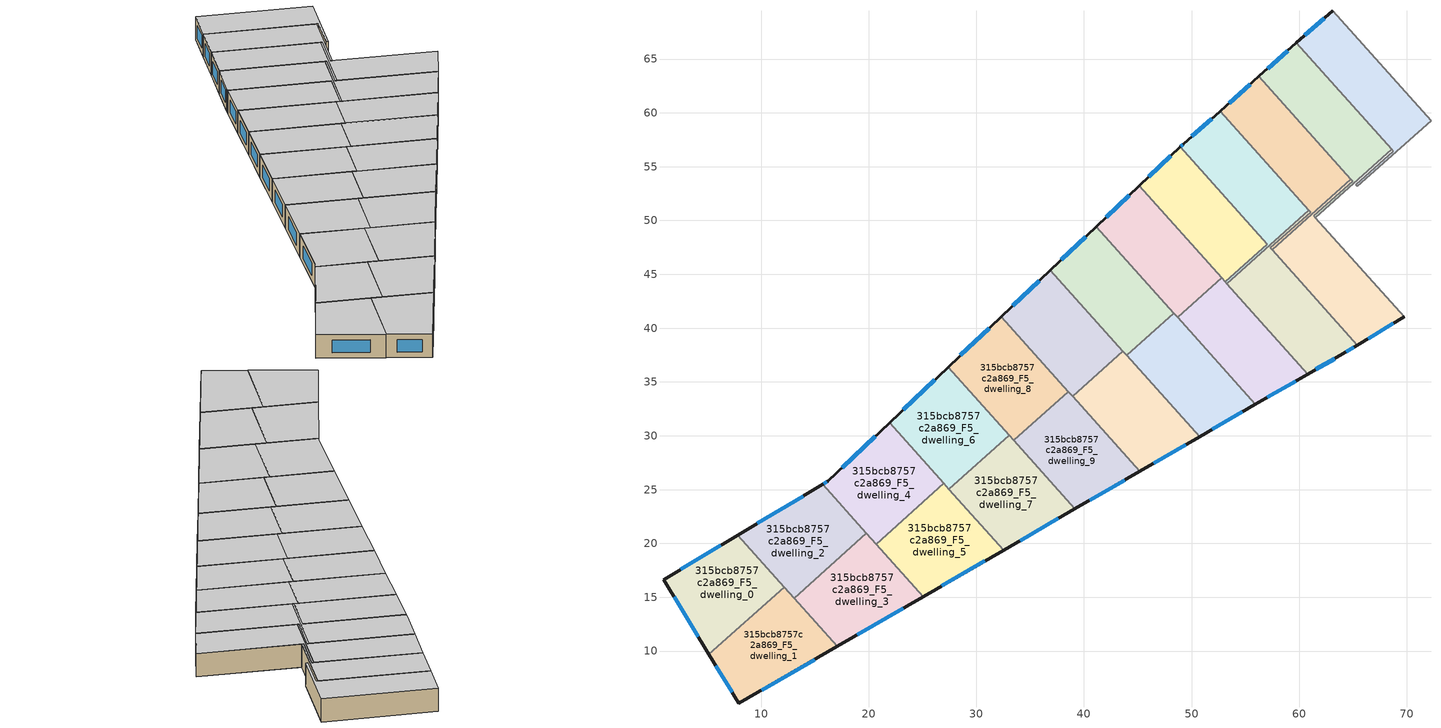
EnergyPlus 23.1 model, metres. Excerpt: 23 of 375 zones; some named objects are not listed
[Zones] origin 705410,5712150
315bcb8757c2a869_F5_dwelling_0
 floor to 315bcb8757c2a869_F4_dwelling_0 (EU_floor_Construction): 7.84,20.77 12.15,15.95 5.16,9.71 0.94,16.64 z15
 wall outside (EU_wall_Construction): 7.84,20.77 0.94,16.64 5.16,9.71 z15:18
 wall to 315bcb8757c2a869_F5_dwelling_1 (EU_wall_Construction): 5.16,9.71 12.15,15.95 z15:18
 wall to 315bcb8757c2a869_F5_dwelling_2 (EU_wall_Construction): 12.15,15.95 7.84,20.77 z15:18
 window (EU_Window_Construction): 1.92,15.03 4.19,11.31 / 6.24,19.81 2.54,17.59 z15.69:17.31
 ceiling to 315bcb8757c2a869_F6_dwelling_0 (EU_floor_Construction): 12.15,15.95 7.84,20.77 0.94,16.64 5.16,9.71 z18
315bcb8757c2a869_F5_dwelling_1
 floor to 315bcb8757c2a869_F4_dwelling_1 (EU_floor_Construction): 12.15,15.95 17.08,10.43 7.95,5.14 5.16,9.71 z15
 wall outside (EU_wall_Construction): 5.16,9.71 7.95,5.14 17.08,10.43 z15:18
 wall to 315bcb8757c2a869_F5_dwelling_3 (EU_wall_Construction): 17.08,10.43 13.06,14.93 z15:18
 wall to 315bcb8757c2a869_F5_dwelling_2 (EU_wall_Construction): 13.06,14.93 12.15,15.95 z15:18
 window (EU_Window_Construction): 5.81,8.65 7.3,6.2 / 10.06,6.36 14.97,9.2 z15.69:17.31
 ceiling to 315bcb8757c2a869_F6_dwelling_1 (EU_floor_Construction): 17.08,10.43 12.15,15.95 5.16,9.71 7.95,5.14 z18
315bcb8757c2a869_F5_dwelling_10
 floor to 315bcb8757c2a869_F4_dwelling_10 (EU_floor_Construction): 36.89,45.4 43.62,37.86 38.94,33.67 32.33,41.07 z15
 wall outside (EU_wall_Construction): 36.89,45.4 32.33,41.07 z15:18
 wall to 315bcb8757c2a869_F5_dwelling_11 (EU_wall_Construction): 38.94,33.67 43.62,37.86 z15:18
 wall to 315bcb8757c2a869_F5_dwelling_12 (EU_wall_Construction): 43.62,37.86 36.89,45.4 z15:18
 wall to 315bcb8757c2a869_F5_dwelling_8 (EU_wall_Construction): 32.33,41.07 38.55,34.11 z15:18
 wall to 315bcb8757c2a869_F5_dwelling_9 (EU_wall_Construction): 38.55,34.11 38.94,33.67 z15:18
 window (EU_Window_Construction): 35.83,44.4 33.38,42.07 z15.69:17.31
 ceiling to 315bcb8757c2a869_F6_dwelling_10 (EU_floor_Construction): 43.62,37.86 36.89,45.4 32.33,41.07 38.94,33.67 z18
315bcb8757c2a869_F5_dwelling_11
 floor to 315bcb8757c2a869_F4_dwelling_11 (EU_floor_Construction): 43.62,37.86 50.73,29.91 45.18,26.7 38.94,33.67 z15
 wall outside (EU_wall_Construction): 45.18,26.7 50.73,29.91 z15:18
 wall to 315bcb8757c2a869_F5_dwelling_9 (EU_wall_Construction): 38.94,33.67 45.18,26.7 z15:18
 wall to 315bcb8757c2a869_F5_dwelling_13 (EU_wall_Construction): 50.73,29.91 43.99,37.46 z15:18
 wall to 315bcb8757c2a869_F5_dwelling_12 (EU_wall_Construction): 43.98,37.46 43.62,37.86 z15:18
 window (EU_Window_Construction): 46.47,27.44 49.45,29.17 z15.69:17.31
 ceiling to 315bcb8757c2a869_F6_dwelling_11 (EU_floor_Construction): 50.73,29.91 43.62,37.86 38.94,33.67 45.18,26.7 z18
315bcb8757c2a869_F5_dwelling_12
 floor to 315bcb8757c2a869_F4_dwelling_12 (EU_floor_Construction): 41.14,49.43 48.35,41.37 43.98,37.46 36.89,45.4 z15
 wall outside (EU_wall_Construction): 41.14,49.43 36.89,45.4 z15:18
 wall to 315bcb8757c2a869_F5_dwelling_13 (EU_wall_Construction): 43.98,37.46 48.35,41.37 z15:18
 wall to 315bcb8757c2a869_F5_dwelling_14 (EU_wall_Construction): 48.35,41.37 41.14,49.43 z15:18
 window (EU_Window_Construction): 40.16,48.5 37.87,46.33 z15.69:17.31
 ceiling to 315bcb8757c2a869_F6_dwelling_12 (EU_floor_Construction): 48.35,41.37 41.14,49.43 36.89,45.4 43.98,37.46 z18
315bcb8757c2a869_F5_dwelling_13
 floor to 315bcb8757c2a869_F4_dwelling_13 (EU_floor_Construction): 48.35,41.37 55.92,32.91 50.73,29.91 43.98,37.46 z15
 wall outside (EU_wall_Construction): 50.73,29.91 55.92,32.91 z15:18
 wall to 315bcb8757c2a869_F5_dwelling_15 (EU_wall_Construction): 55.92,32.91 48.69,40.99 z15:18
 wall to 315bcb8757c2a869_F5_dwelling_14 (EU_wall_Construction): 48.69,40.99 48.36,41.37 z15:18
 window (EU_Window_Construction): 51.93,30.61 54.72,32.22 z15.69:17.31
 ceiling to 315bcb8757c2a869_F6_dwelling_13 (EU_floor_Construction): 55.92,32.91 48.35,41.37 43.98,37.46 50.73,29.91 z18
315bcb8757c2a869_F5_dwelling_14
 floor to 315bcb8757c2a869_F4_dwelling_14 (EU_floor_Construction): 45.15,53.23 52.81,44.67 48.69,40.99 41.14,49.43 z15
 wall outside (EU_wall_Construction): 45.15,53.23 41.14,49.43 z15:18
 wall to 315bcb8757c2a869_F5_dwelling_15 (EU_wall_Construction): 48.69,40.99 52.81,44.67 z15:18
 wall to 315bcb8757c2a869_F5_dwelling_16 (EU_wall_Construction): 52.8,44.67 45.15,53.23 z15:18
 window (EU_Window_Construction): 44.22,52.35 42.07,50.31 z15.69:17.31
 ceiling to 315bcb8757c2a869_F6_dwelling_14 (EU_floor_Construction): 52.81,44.67 45.15,53.23 41.14,49.43 48.69,40.99 z18
315bcb8757c2a869_F5_dwelling_15
 floor to 315bcb8757c2a869_F4_dwelling_15 (EU_floor_Construction): 52.81,44.67 60.79,35.73 55.92,32.91 48.69,40.99 z15
 wall outside (EU_wall_Construction): 55.92,32.91 60.79,35.73 z15:18
 wall to 315bcb8757c2a869_F5_dwelling_18 (EU_wall_Construction): 60.79,35.73 53.27,44.15 z15:18
 wall to 315bcb8757c2a869_F5_dwelling_17 (EU_wall_Construction): 53.27,44.15 53.12,44.31 z15:18
 wall to 315bcb8757c2a869_F5_dwelling_16 (EU_wall_Construction): 53.12,44.31 52.8,44.66 z15:18
 window (EU_Window_Construction): 57.04,33.56 59.66,35.08 z15.69:17.31
 ceiling to 315bcb8757c2a869_F6_dwelling_15 (EU_floor_Construction): 60.79,35.73 52.81,44.67 48.69,40.99 55.92,32.91 z18
315bcb8757c2a869_F5_dwelling_16
 floor to 315bcb8757c2a869_F4_dwelling_16 (EU_floor_Construction): 48.94,56.83 57.02,47.79 53.12,44.31 45.15,53.23 z15
 wall outside (EU_wall_Construction): 48.94,56.83 45.15,53.23 z15:18
 wall to 315bcb8757c2a869_F5_dwelling_17 (EU_wall_Construction): 53.12,44.31 57.02,47.79 48.94,56.83 z15:18
 window (EU_Window_Construction): 48.06,56 46.02,54.06 z15.69:17.31
 ceiling to 315bcb8757c2a869_F6_dwelling_16 (EU_floor_Construction): 57.02,47.79 48.94,56.83 45.15,53.23 53.12,44.31 z18
315bcb8757c2a869_F5_dwelling_17
 floor to 315bcb8757c2a869_F4_dwelling_17 (EU_floor_Construction): 52.66,60.17 60.89,50.96 53.27,44.14 53.12,44.31 57.02,47.79 48.94,56.83 49.23,57.1 z15
 wall outside (EU_wall_Construction): 52.66,60.17 49.23,57.1 48.94,56.83 z15:18
 wall to 315bcb8757c2a869_F5_dwelling_19 (EU_wall_Construction): 60.89,50.96 52.66,60.17 z15:18
 wall to 315bcb8757c2a869_F5_dwelling_18 (EU_wall_Construction): 53.27,44.14 60.89,50.96 z15:18
 window (EU_Window_Construction): 49.16,57.04 49,56.89 / 51.87,59.46 50.02,57.81 z15.69:17.31
 ceiling to 315bcb8757c2a869_F6_dwelling_17 (EU_floor_Construction): 57.02,47.79 53.12,44.31 53.27,44.14 60.89,50.96 52.66,60.17 49.23,57.1 48.94,56.83 z18
315bcb8757c2a869_F5_dwelling_18
 floor to 315bcb8757c2a869_F4_dwelling_18 (EU_floor_Construction): 61.05,50.79 57.32,47.46 65.39,38.43 64.04,37.61 60.79,35.73 53.27,44.14 60.89,50.96 z15
 wall outside (EU_wall_Construction): 60.79,35.73 64.04,37.61 65.39,38.43 z15:18
 wall to 315bcb8757c2a869_F5_dwelling_19 (EU_wall_Construction): 57.47,47.29 57.32,47.46 61.05,50.79 60.89,50.96 z15:18
 wall to 315bcb8757c2a869_F5_dwelling_20 (EU_wall_Construction): 65.39,38.43 57.47,47.29 z15:18
 window (EU_Window_Construction): 64.35,37.8 65.08,38.24 / 61.54,36.17 63.28,37.18 z15.69:17.31
 ceiling to 315bcb8757c2a869_F6_dwelling_18 (EU_floor_Construction): 64.04,37.61 65.39,38.43 57.32,47.46 61.05,50.79 60.89,50.96 53.27,44.14 60.79,35.73 z18
315bcb8757c2a869_F5_dwelling_19
 floor to 315bcb8757c2a869_F4_dwelling_19 (EU_floor_Construction): 56.26,63.38 64.79,53.83 57.47,47.29 57.32,47.46 61.05,50.79 52.66,60.17 z15
 wall outside (EU_wall_Construction): 56.26,63.38 52.66,60.17 z15:18
 wall to 315bcb8757c2a869_F5_dwelling_20 (EU_wall_Construction): 57.47,47.29 64.79,53.83 z15:18
 wall to 315bcb8757c2a869_F5_dwelling_21 (EU_wall_Construction): 64.79,53.83 56.26,63.38 z15:18
 window (EU_Window_Construction): 55.42,62.64 53.49,60.91 z15.69:17.31
 ceiling to 315bcb8757c2a869_F6_dwelling_19 (EU_floor_Construction): 61.05,50.79 57.32,47.46 57.47,47.29 64.79,53.83 56.26,63.38 52.66,60.17 z18
315bcb8757c2a869_F5_dwelling_2
 floor to 315bcb8757c2a869_F4_dwelling_2 (EU_floor_Construction): 15.73,25.49 19.79,20.94 13.06,14.93 7.84,20.77 z15
 wall outside (EU_wall_Construction): 15.73,25.49 7.84,20.77 z15:18
 wall to 315bcb8757c2a869_F5_dwelling_4 (EU_wall_Construction): 19.79,20.94 15.73,25.49 z15:18
 wall to 315bcb8757c2a869_F5_dwelling_3 (EU_wall_Construction): 13.06,14.93 19.79,20.94 z15:18
 window (EU_Window_Construction): 13.9,24.4 9.66,21.86 z15.69:17.31
 ceiling to 315bcb8757c2a869_F6_dwelling_2 (EU_floor_Construction): 19.79,20.94 15.73,25.49 7.84,20.77 13.06,14.93 z18
315bcb8757c2a869_F5_dwelling_20
 floor to 315bcb8757c2a869_F4_dwelling_20 (EU_floor_Construction): 64.95,53.66 61.36,50.44 69.75,41.06 65.39,38.43 57.47,47.29 64.79,53.83 z15
 wall outside (EU_wall_Construction): 65.39,38.43 69.75,41.06 z15:18
 wall to 315bcb8757c2a869_F5_dwelling_21 (EU_wall_Construction): 61.5,50.28 61.36,50.44 64.95,53.66 64.79,53.83 z15:18
 wall to 315bcb8757c2a869_F5_dwelling_22 (EU_wall_Construction): 69.75,41.06 61.5,50.28 z15:18
 window (EU_Window_Construction): 66.4,39.04 68.74,40.45 z15.69:17.31
 ceiling to 315bcb8757c2a869_F6_dwelling_20 (EU_floor_Construction): 69.75,41.06 61.36,50.44 64.95,53.66 64.79,53.83 57.47,47.29 65.39,38.43 z18
315bcb8757c2a869_F5_dwelling_21
 floor to 315bcb8757c2a869_F4_dwelling_21 (EU_floor_Construction): 59.73,66.49 68.57,56.6 61.5,50.28 61.36,50.44 64.95,53.66 56.26,63.38 z15
 wall outside (EU_wall_Construction): 59.73,66.49 56.26,63.38 z15:18
 wall to 315bcb8757c2a869_F5_dwelling_22 (EU_wall_Construction): 61.5,50.28 68.57,56.6 z15:18
 wall to 315bcb8757c2a869_F5_dwelling_23 (EU_wall_Construction): 68.57,56.6 59.73,66.49 z15:18
 window (EU_Window_Construction): 58.93,65.77 57.06,64.1 z15.69:17.31
 ceiling to 315bcb8757c2a869_F6_dwelling_21 (EU_floor_Construction): 64.95,53.66 61.36,50.44 61.5,50.28 68.57,56.6 59.73,66.49 56.26,63.38 z18
315bcb8757c2a869_F5_dwelling_23
 floor to 315bcb8757c2a869_F4_dwelling_23 (EU_floor_Construction): 63.1,69.5 72.24,59.28 65.39,53.16 65.25,53.32 68.73,56.43 59.73,66.49 z15
 wall outside (EU_wall_Construction): 63.1,69.5 59.73,66.49 z15:18
 wall to 315bcb8757c2a869_F5_dwelling_24 (EU_wall_Construction): 65.39,53.16 72.24,59.28 z15:18
 wall to 315bcb8757c2a869_F5_dwelling_22 (EU_wall_Construction): 68.58,56.6 68.73,56.43 65.25,53.32 65.39,53.16 z15:18
 wall to 315bcb8757c2a869_F5_dwelling_25 (EU_wall_Construction): 72.24,59.28 63.1,69.5 z15:18
 window (EU_Window_Construction): 62.32,68.8 60.51,67.19 z15.69:17.31
 ceiling to 315bcb8757c2a869_F6_dwelling_23 (EU_floor_Construction): 68.73,56.43 65.25,53.32 65.39,53.16 72.24,59.28 63.1,69.5 59.73,66.49 z18
315bcb8757c2a869_F5_dwelling_3
 floor to 315bcb8757c2a869_F4_dwelling_3 (EU_floor_Construction): 19.79,20.94 25.06,15.05 17.08,10.43 13.06,14.93 z15
 wall outside (EU_wall_Construction): 17.08,10.43 25.06,15.05 z15:18
 wall to 315bcb8757c2a869_F5_dwelling_5 (EU_wall_Construction): 25.06,15.05 20.69,19.95 z15:18
 wall to 315bcb8757c2a869_F5_dwelling_4 (EU_wall_Construction): 20.68,19.95 19.79,20.94 z15:18
 window (EU_Window_Construction): 18.93,11.5 23.22,13.98 z15.69:17.31
 ceiling to 315bcb8757c2a869_F6_dwelling_3 (EU_floor_Construction): 25.06,15.05 19.79,20.94 13.06,14.93 17.08,10.43 z18
315bcb8757c2a869_F5_dwelling_4
 floor to 315bcb8757c2a869_F4_dwelling_4 (EU_floor_Construction): 21.94,31.22 26.98,25.58 20.69,19.95 15.73,25.49 16.2,25.78 z15
 wall outside (EU_wall_Construction): 21.94,31.22 16.2,25.78 15.73,25.49 z15:18
 wall to 315bcb8757c2a869_F5_dwelling_5 (EU_wall_Construction): 20.69,19.95 26.98,25.58 z15:18
 wall to 315bcb8757c2a869_F5_dwelling_6 (EU_wall_Construction): 26.98,25.58 21.94,31.22 z15:18
 window (EU_Window_Construction): 20.61,29.96 17.53,27.04 / 16.09,25.71 15.84,25.56 z15.69:17.31
 ceiling to 315bcb8757c2a869_F6_dwelling_4 (EU_floor_Construction): 26.98,25.58 21.94,31.22 16.2,25.78 15.73,25.49 20.69,19.95 z18
315bcb8757c2a869_F5_dwelling_5
 floor to 315bcb8757c2a869_F4_dwelling_5 (EU_floor_Construction): 26.98,25.58 32.53,19.37 25.06,15.05 20.69,19.95 z15
 wall outside (EU_wall_Construction): 25.06,15.05 32.53,19.37 z15:18
 wall to 315bcb8757c2a869_F5_dwelling_7 (EU_wall_Construction): 32.53,19.37 27.46,25.05 z15:18
 wall to 315bcb8757c2a869_F5_dwelling_6 (EU_wall_Construction): 27.46,25.05 26.98,25.58 z15:18
 window (EU_Window_Construction): 26.79,16.05 30.8,18.37 z15.69:17.31
 ceiling to 315bcb8757c2a869_F6_dwelling_5 (EU_floor_Construction): 32.53,19.37 26.98,25.58 20.69,19.95 25.06,15.05 z18
315bcb8757c2a869_F5_dwelling_6
 floor to 315bcb8757c2a869_F4_dwelling_6 (EU_floor_Construction): 27.38,36.38 33.05,30.05 27.46,25.05 21.94,31.22 z15
 wall outside (EU_wall_Construction): 27.38,36.38 21.94,31.22 z15:18
 wall to 315bcb8757c2a869_F5_dwelling_7 (EU_wall_Construction): 27.46,25.05 33.05,30.05 z15:18
 wall to 315bcb8757c2a869_F5_dwelling_8 (EU_wall_Construction): 33.05,30.05 27.38,36.38 z15:18
 window (EU_Window_Construction): 26.12,35.19 23.2,32.42 z15.69:17.31
 ceiling to 315bcb8757c2a869_F6_dwelling_6 (EU_floor_Construction): 33.05,30.05 27.38,36.38 21.94,31.22 27.46,25.05 z18
315bcb8757c2a869_F5_dwelling_7
 floor to 315bcb8757c2a869_F4_dwelling_7 (EU_floor_Construction): 33.05,30.05 39.16,23.21 32.53,19.37 27.46,25.05 z15
 wall outside (EU_wall_Construction): 32.53,19.37 39.16,23.21 z15:18
 wall to 315bcb8757c2a869_F5_dwelling_9 (EU_wall_Construction): 39.16,23.21 33.47,29.57 z15:18
 wall to 315bcb8757c2a869_F5_dwelling_8 (EU_wall_Construction): 33.47,29.57 33.05,30.05 z15:18
 window (EU_Window_Construction): 34.07,20.26 37.63,22.32 z15.69:17.31
 ceiling to 315bcb8757c2a869_F6_dwelling_7 (EU_floor_Construction): 39.16,23.21 33.05,30.05 27.46,25.05 32.53,19.37 z18
315bcb8757c2a869_F5_dwelling_8
 floor to 315bcb8757c2a869_F4_dwelling_8 (EU_floor_Construction): 32.33,41.07 38.55,34.11 33.47,29.57 27.38,36.38 z15
 wall outside (EU_wall_Construction): 32.33,41.07 27.38,36.38 z15:18
 wall to 315bcb8757c2a869_F5_dwelling_9 (EU_wall_Construction): 33.47,29.57 38.55,34.11 z15:18
 window (EU_Window_Construction): 31.18,39.99 28.53,37.47 z15.69:17.31
 ceiling to 315bcb8757c2a869_F6_dwelling_8 (EU_floor_Construction): 38.55,34.11 32.33,41.07 27.38,36.38 33.47,29.57 z18
315bcb8757c2a869_F5_dwelling_9
 floor to 315bcb8757c2a869_F4_dwelling_9 (EU_floor_Construction): 38.55,34.11 45.18,26.7 39.16,23.21 33.47,29.57 z15
 wall outside (EU_wall_Construction): 39.16,23.21 45.18,26.7 z15:18
 window (EU_Window_Construction): 40.55,24.02 43.79,25.89 z15.69:17.31
 ceiling to 315bcb8757c2a869_F6_dwelling_9 (EU_floor_Construction): 45.18,26.7 38.55,34.11 33.47,29.57 39.16,23.21 z18
[Building]
EU S2 Campaign: North Axis=0; Terrain=City; Solar Distribution=FullExterior
[Site:Location]
London: Latitude=51.5; Longitude=-0.5; Time Zone=0; Elevation=25
[SizingPeriod:WeatherFileDays]
AnnualSizingPeriod: Begin Month=1; Begin Day of Month=1; End Month=12; End Day of Month=31; Day of Week for Start Day=Monday; Use Weather File Daylight Saving Period=No; Use Weather File Rain and Snow Indicators=No
[MATERIAL]
EU_InternalMass_Material: Roughness=MediumRough; Thickness=0.1; Conductivity=1; Density=1800; Specific Heat=900; Thermal Absorptance=0.9; Solar Absorptance=0.7; Visible Absorptance=0.7
[MATERIAL:NOMASS] Roughness=MediumRough; Thermal Absorptance=0.9; Solar Absorptance=0.7; Visible Absorptance=0.7
Name | Thermal Resistance
EU_wall_NoMass | 0.635353
EU_floor_NoMass | 1.96382
[WINDOWMATERIAL:SIMPLEGLAZINGSYSTEM]
EU_Window_SimpleGlazing: UFactor=2.96269; Solar Heat Gain Coefficient=0.76; Visible Transmittance=0.76
[CONSTRUCTION]
EU_wall_Construction: EU_wall_NoMass
EU_floor_Construction: EU_floor_NoMass
EU_Window_Construction: EU_Window_SimpleGlazing
EU_InternalMass_Construction: EU_InternalMass_Material
[ZONE] Type=1; Multiplier=1; Ceiling Height=autocalculate; Floor Area=autocalculate; Part of Total Floor Area=Yes
Name | Volume
315bcb8757c2a869_F5_dwelling_0 | 188.778
315bcb8757c2a869_F5_dwelling_1; 315bcb8757c2a869_F5_dwelling_2 | 188.78
315bcb8757c2a869_F5_dwelling_10 | 188.771
315bcb8757c2a869_F5_dwelling_11; 315bcb8757c2a869_F5_dwelling_15 | 188.782
315bcb8757c2a869_F5_dwelling_12 | 188.804
315bcb8757c2a869_F5_dwelling_13 | 188.773
315bcb8757c2a869_F5_dwelling_14 | 188.795
315bcb8757c2a869_F5_dwelling_16; 315bcb8757c2a869_F5_dwelling_6 | 188.766
315bcb8757c2a869_F5_dwelling_17; 315bcb8757c2a869_F5_dwelling_9 | 188.783
315bcb8757c2a869_F5_dwelling_18; 315bcb8757c2a869_F5_dwelling_23 | 188.777
315bcb8757c2a869_F5_dwelling_19; 315bcb8757c2a869_F5_dwelling_4 | 188.787
315bcb8757c2a869_F5_dwelling_20 | 188.77
315bcb8757c2a869_F5_dwelling_21 | 188.785
315bcb8757c2a869_F5_dwelling_3 | 188.752
315bcb8757c2a869_F5_dwelling_5 | 188.759
315bcb8757c2a869_F5_dwelling_7 | 188.802
315bcb8757c2a869_F5_dwelling_8 | 188.788
[INTERNALMASS] Construction=EU_InternalMass_Construction
Name | Zone or ZoneList | Surface Area
315bcb8757c2a869_F5_dwelling_0_EU_InternalMass | 315bcb8757c2a869_F5_dwelling_0 | 62.9255
315bcb8757c2a869_F5_dwelling_1_EU_InternalMass | 315bcb8757c2a869_F5_dwelling_1 | 62.9307
315bcb8757c2a869_F5_dwelling_2_EU_InternalMass | 315bcb8757c2a869_F5_dwelling_2 | 62.9286
315bcb8757c2a869_F5_dwelling_3_EU_InternalMass | 315bcb8757c2a869_F5_dwelling_3 | 62.9205
315bcb8757c2a869_F5_dwelling_4_EU_InternalMass | 315bcb8757c2a869_F5_dwelling_4 | 62.9294
315bcb8757c2a869_F5_dwelling_5_EU_InternalMass | 315bcb8757c2a869_F5_dwelling_5 | 62.919
315bcb8757c2a869_F5_dwelling_6_EU_InternalMass | 315bcb8757c2a869_F5_dwelling_6 | 62.9211
315bcb8757c2a869_F5_dwelling_7_EU_InternalMass | 315bcb8757c2a869_F5_dwelling_7 | 62.9326
315bcb8757c2a869_F5_dwelling_8_EU_InternalMass | 315bcb8757c2a869_F5_dwelling_8 | 62.9301
315bcb8757c2a869_F5_dwelling_9_EU_InternalMass | 315bcb8757c2a869_F5_dwelling_9 | 62.9268
315bcb8757c2a869_F5_dwelling_10_EU_InternalMass | 315bcb8757c2a869_F5_dwelling_10 | 62.9215
315bcb8757c2a869_F5_dwelling_11_EU_InternalMass | 315bcb8757c2a869_F5_dwelling_11 | 62.9269
315bcb8757c2a869_F5_dwelling_12_EU_InternalMass | 315bcb8757c2a869_F5_dwelling_12 | 62.9352
315bcb8757c2a869_F5_dwelling_13_EU_InternalMass | 315bcb8757c2a869_F5_dwelling_13 | 62.9243
315bcb8757c2a869_F5_dwelling_14_EU_InternalMass | 315bcb8757c2a869_F5_dwelling_14 | 62.9314
315bcb8757c2a869_F5_dwelling_15_EU_InternalMass | 315bcb8757c2a869_F5_dwelling_15 | 62.9272
315bcb8757c2a869_F5_dwelling_16_EU_InternalMass | 315bcb8757c2a869_F5_dwelling_16 | 62.9217
315bcb8757c2a869_F5_dwelling_17_EU_InternalMass | 315bcb8757c2a869_F5_dwelling_17 | 62.928
315bcb8757c2a869_F5_dwelling_18_EU_InternalMass | 315bcb8757c2a869_F5_dwelling_18 | 62.9269
315bcb8757c2a869_F5_dwelling_19_EU_InternalMass | 315bcb8757c2a869_F5_dwelling_19 | 62.93
315bcb8757c2a869_F5_dwelling_20_EU_InternalMass | 315bcb8757c2a869_F5_dwelling_20 | 62.9245
315bcb8757c2a869_F5_dwelling_21_EU_InternalMass | 315bcb8757c2a869_F5_dwelling_21 | 62.9273
315bcb8757c2a869_F5_dwelling_23_EU_InternalMass | 315bcb8757c2a869_F5_dwelling_23 | 62.9264
[OTHEREQUIPMENT] Fuel Type=Electricity; Design Level Calculation Method=Watts/Area; Power per Zone Floor Area=1; Fraction Latent=0; Fraction Radiant=0; Fraction Lost=0; Carbon Dioxide Generation Rate=0; EndUse Subcategory=EU_Step8_InternalGains
Name | Zone or ZoneList or Space or SpaceList | Schedule
EU_Step8_InternalGain_315bcb8757c2a869_F5_dwelling_0_f000 | 315bcb8757c2a869_F5_dwelling_0 | EU_Step8_GainSchedule_315bcb8757c2a869_F5_dwelling_0_f000
EU_Step8_InternalGain_315bcb8757c2a869_F5_dwelling_1_f000 | 315bcb8757c2a869_F5_dwelling_1 | EU_Step8_GainSchedule_315bcb8757c2a869_F5_dwelling_1_f000
EU_Step8_InternalGain_315bcb8757c2a869_F5_dwelling_2_f000 | 315bcb8757c2a869_F5_dwelling_2 | EU_Step8_GainSchedule_315bcb8757c2a869_F5_dwelling_2_f000
EU_Step8_InternalGain_315bcb8757c2a869_F5_dwelling_3_f000 | 315bcb8757c2a869_F5_dwelling_3 | EU_Step8_GainSchedule_315bcb8757c2a869_F5_dwelling_3_f000
EU_Step8_InternalGain_315bcb8757c2a869_F5_dwelling_4_f000 | 315bcb8757c2a869_F5_dwelling_4 | EU_Step8_GainSchedule_315bcb8757c2a869_F5_dwelling_4_f000
EU_Step8_InternalGain_315bcb8757c2a869_F5_dwelling_5_f000 | 315bcb8757c2a869_F5_dwelling_5 | EU_Step8_GainSchedule_315bcb8757c2a869_F5_dwelling_5_f000
EU_Step8_InternalGain_315bcb8757c2a869_F5_dwelling_6_f000 | 315bcb8757c2a869_F5_dwelling_6 | EU_Step8_GainSchedule_315bcb8757c2a869_F5_dwelling_6_f000
EU_Step8_InternalGain_315bcb8757c2a869_F5_dwelling_7_f000 | 315bcb8757c2a869_F5_dwelling_7 | EU_Step8_GainSchedule_315bcb8757c2a869_F5_dwelling_7_f000
EU_Step8_InternalGain_315bcb8757c2a869_F5_dwelling_8_f000 | 315bcb8757c2a869_F5_dwelling_8 | EU_Step8_GainSchedule_315bcb8757c2a869_F5_dwelling_8_f000
EU_Step8_InternalGain_315bcb8757c2a869_F5_dwelling_9_f000 | 315bcb8757c2a869_F5_dwelling_9 | EU_Step8_GainSchedule_315bcb8757c2a869_F5_dwelling_9_f000
EU_Step8_InternalGain_315bcb8757c2a869_F5_dwelling_10_f000 | 315bcb8757c2a869_F5_dwelling_10 | EU_Step8_GainSchedule_315bcb8757c2a869_F5_dwelling_10_f000
EU_Step8_InternalGain_315bcb8757c2a869_F5_dwelling_11_f000 | 315bcb8757c2a869_F5_dwelling_11 | EU_Step8_GainSchedule_315bcb8757c2a869_F5_dwelling_11_f000
EU_Step8_InternalGain_315bcb8757c2a869_F5_dwelling_12_f000 | 315bcb8757c2a869_F5_dwelling_12 | EU_Step8_GainSchedule_315bcb8757c2a869_F5_dwelling_12_f000
EU_Step8_InternalGain_315bcb8757c2a869_F5_dwelling_13_f000 | 315bcb8757c2a869_F5_dwelling_13 | EU_Step8_GainSchedule_315bcb8757c2a869_F5_dwelling_13_f000
EU_Step8_InternalGain_315bcb8757c2a869_F5_dwelling_14_f000 | 315bcb8757c2a869_F5_dwelling_14 | EU_Step8_GainSchedule_315bcb8757c2a869_F5_dwelling_14_f000
EU_Step8_InternalGain_315bcb8757c2a869_F5_dwelling_15_f000 | 315bcb8757c2a869_F5_dwelling_15 | EU_Step8_GainSchedule_315bcb8757c2a869_F5_dwelling_15_f000
EU_Step8_InternalGain_315bcb8757c2a869_F5_dwelling_16_f000 | 315bcb8757c2a869_F5_dwelling_16 | EU_Step8_GainSchedule_315bcb8757c2a869_F5_dwelling_16_f000
EU_Step8_InternalGain_315bcb8757c2a869_F5_dwelling_17_f000 | 315bcb8757c2a869_F5_dwelling_17 | EU_Step8_GainSchedule_315bcb8757c2a869_F5_dwelling_17_f000
EU_Step8_InternalGain_315bcb8757c2a869_F5_dwelling_18_f000 | 315bcb8757c2a869_F5_dwelling_18 | EU_Step8_GainSchedule_315bcb8757c2a869_F5_dwelling_18_f000
EU_Step8_InternalGain_315bcb8757c2a869_F5_dwelling_19_f000 | 315bcb8757c2a869_F5_dwelling_19 | EU_Step8_GainSchedule_315bcb8757c2a869_F5_dwelling_19_f000
EU_Step8_InternalGain_315bcb8757c2a869_F5_dwelling_20_f000 | 315bcb8757c2a869_F5_dwelling_20 | EU_Step8_GainSchedule_315bcb8757c2a869_F5_dwelling_20_f000
EU_Step8_InternalGain_315bcb8757c2a869_F5_dwelling_21_f000 | 315bcb8757c2a869_F5_dwelling_21 | EU_Step8_GainSchedule_315bcb8757c2a869_F5_dwelling_21_f000
EU_Step8_InternalGain_315bcb8757c2a869_F5_dwelling_23_f000 | 315bcb8757c2a869_F5_dwelling_23 | EU_Step8_GainSchedule_315bcb8757c2a869_F5_dwelling_23_f000
[ZONEVENTILATION:DESIGNFLOWRATE] Schedule=EU_AlwaysOn; Design Flow Rate Calculation Method=AirChanges/Hour; Air Changes per Hour=0.555504; Ventilation Type=Natural; Fan Pressure Rise=0; Fan Total Efficiency=1; Constant Term Coefficient=1; Temperature Term Coefficient=0; Velocity Term Coefficient=0; Velocity Squared Term Coefficient=0; Minimum Indoor Temperature=-100; Maximum Indoor Temperature=100; Delta Temperature=-100; Minimum Outdoor Temperature=-100; Maximum Outdoor Temperature=100; Maximum Wind Speed=40
Name | Zone or ZoneList or Space or SpaceList
EU_ConstantAir_315bcb8757c2a869_F5_dwelling_0 | 315bcb8757c2a869_F5_dwelling_0
EU_ConstantAir_315bcb8757c2a869_F5_dwelling_1 | 315bcb8757c2a869_F5_dwelling_1
EU_ConstantAir_315bcb8757c2a869_F5_dwelling_2 | 315bcb8757c2a869_F5_dwelling_2
EU_ConstantAir_315bcb8757c2a869_F5_dwelling_3 | 315bcb8757c2a869_F5_dwelling_3
EU_ConstantAir_315bcb8757c2a869_F5_dwelling_4 | 315bcb8757c2a869_F5_dwelling_4
EU_ConstantAir_315bcb8757c2a869_F5_dwelling_5 | 315bcb8757c2a869_F5_dwelling_5
EU_ConstantAir_315bcb8757c2a869_F5_dwelling_6 | 315bcb8757c2a869_F5_dwelling_6
EU_ConstantAir_315bcb8757c2a869_F5_dwelling_7 | 315bcb8757c2a869_F5_dwelling_7
EU_ConstantAir_315bcb8757c2a869_F5_dwelling_8 | 315bcb8757c2a869_F5_dwelling_8
EU_ConstantAir_315bcb8757c2a869_F5_dwelling_9 | 315bcb8757c2a869_F5_dwelling_9
EU_ConstantAir_315bcb8757c2a869_F5_dwelling_10 | 315bcb8757c2a869_F5_dwelling_10
EU_ConstantAir_315bcb8757c2a869_F5_dwelling_11 | 315bcb8757c2a869_F5_dwelling_11
EU_ConstantAir_315bcb8757c2a869_F5_dwelling_12 | 315bcb8757c2a869_F5_dwelling_12
EU_ConstantAir_315bcb8757c2a869_F5_dwelling_13 | 315bcb8757c2a869_F5_dwelling_13
EU_ConstantAir_315bcb8757c2a869_F5_dwelling_14 | 315bcb8757c2a869_F5_dwelling_14
EU_ConstantAir_315bcb8757c2a869_F5_dwelling_15 | 315bcb8757c2a869_F5_dwelling_15
EU_ConstantAir_315bcb8757c2a869_F5_dwelling_16 | 315bcb8757c2a869_F5_dwelling_16
EU_ConstantAir_315bcb8757c2a869_F5_dwelling_17 | 315bcb8757c2a869_F5_dwelling_17
EU_ConstantAir_315bcb8757c2a869_F5_dwelling_18 | 315bcb8757c2a869_F5_dwelling_18
EU_ConstantAir_315bcb8757c2a869_F5_dwelling_19 | 315bcb8757c2a869_F5_dwelling_19
EU_ConstantAir_315bcb8757c2a869_F5_dwelling_20 | 315bcb8757c2a869_F5_dwelling_20
EU_ConstantAir_315bcb8757c2a869_F5_dwelling_21 | 315bcb8757c2a869_F5_dwelling_21
EU_ConstantAir_315bcb8757c2a869_F5_dwelling_23 | 315bcb8757c2a869_F5_dwelling_23
[HVACTEMPLATE:ZONE:IDEALLOADSAIRSYSTEM] System Availability Schedule=EU_AlwaysOn; Maximum Heating Supply Air Temperature=50; Minimum Cooling Supply Air Temperature=13; Maximum Heating Supply Air Humidity Ratio=0.0156; Minimum Cooling Supply Air Humidity Ratio=0.0077; Heating Limit=NoLimit; Cooling Limit=NoLimit; Heating Availability Schedule=EU_AlwaysOn; Cooling Availability Schedule=EU_CoolingOff; Dehumidification Control Type=ConstantSensibleHeatRatio; Cooling Sensible Heat Ratio=0.7; Dehumidification Setpoint=60; Humidification Control Type=None; Humidification Setpoint=30; Outdoor Air Method=None; Outdoor Air Flow Rate per Person=0.00944; Outdoor Air Flow Rate per Zone Floor Area=0; Outdoor Air Flow Rate per Zone=0; Demand Controlled Ventilation Type=None; Outdoor Air Economizer Type=NoEconomizer; Heat Recovery Type=None; Sensible Heat Recovery Effectiveness=0.7; Latent Heat Recovery Effectiveness=0.65
Name | Template Thermostat
315bcb8757c2a869_F5_dwelling_0 | EU_HeatOnly_315bcb8757c2a869_F5_dwelling_0
315bcb8757c2a869_F5_dwelling_1 | EU_HeatOnly_315bcb8757c2a869_F5_dwelling_1
315bcb8757c2a869_F5_dwelling_2 | EU_HeatOnly_315bcb8757c2a869_F5_dwelling_2
315bcb8757c2a869_F5_dwelling_3 | EU_HeatOnly_315bcb8757c2a869_F5_dwelling_3
315bcb8757c2a869_F5_dwelling_4 | EU_HeatOnly_315bcb8757c2a869_F5_dwelling_4
315bcb8757c2a869_F5_dwelling_5 | EU_HeatOnly_315bcb8757c2a869_F5_dwelling_5
315bcb8757c2a869_F5_dwelling_6 | EU_HeatOnly_315bcb8757c2a869_F5_dwelling_6
315bcb8757c2a869_F5_dwelling_7 | EU_HeatOnly_315bcb8757c2a869_F5_dwelling_7
315bcb8757c2a869_F5_dwelling_8 | EU_HeatOnly_315bcb8757c2a869_F5_dwelling_8
315bcb8757c2a869_F5_dwelling_9 | EU_HeatOnly_315bcb8757c2a869_F5_dwelling_9
315bcb8757c2a869_F5_dwelling_10 | EU_HeatOnly_315bcb8757c2a869_F5_dwelling_10
315bcb8757c2a869_F5_dwelling_11 | EU_HeatOnly_315bcb8757c2a869_F5_dwelling_11
315bcb8757c2a869_F5_dwelling_12 | EU_HeatOnly_315bcb8757c2a869_F5_dwelling_12
315bcb8757c2a869_F5_dwelling_13 | EU_HeatOnly_315bcb8757c2a869_F5_dwelling_13
315bcb8757c2a869_F5_dwelling_14 | EU_HeatOnly_315bcb8757c2a869_F5_dwelling_14
315bcb8757c2a869_F5_dwelling_15 | EU_HeatOnly_315bcb8757c2a869_F5_dwelling_15
315bcb8757c2a869_F5_dwelling_16 | EU_HeatOnly_315bcb8757c2a869_F5_dwelling_16
315bcb8757c2a869_F5_dwelling_17 | EU_HeatOnly_315bcb8757c2a869_F5_dwelling_17
315bcb8757c2a869_F5_dwelling_18 | EU_HeatOnly_315bcb8757c2a869_F5_dwelling_18
315bcb8757c2a869_F5_dwelling_19 | EU_HeatOnly_315bcb8757c2a869_F5_dwelling_19
315bcb8757c2a869_F5_dwelling_20 | EU_HeatOnly_315bcb8757c2a869_F5_dwelling_20
315bcb8757c2a869_F5_dwelling_21 | EU_HeatOnly_315bcb8757c2a869_F5_dwelling_21
315bcb8757c2a869_F5_dwelling_23 | EU_HeatOnly_315bcb8757c2a869_F5_dwelling_23
[SIZING:ZONE] Zone Cooling Design Supply Air Temperature Input Method=SupplyAirTemperature; Zone Cooling Design Supply Air Temperature=13; Zone Heating Design Supply Air Temperature Input Method=SupplyAirTemperature; Zone Heating Design Supply Air Temperature=50; Zone Cooling Design Supply Air Humidity Ratio=0.008; Zone Heating Design Supply Air Humidity Ratio=0.008; Cooling Design Air Flow Method=DesignDay; Cooling Design Air Flow Rate=0; Cooling Minimum Air Flow per Zone Floor Area=0.000762; Cooling Minimum Air Flow=0; Cooling Minimum Air Flow Fraction=0.2; Heating Design Air Flow Method=DesignDay; Heating Design Air Flow Rate=0; Heating Maximum Air Flow per Zone Floor Area=0.002032; Heating Maximum Air Flow=0.141576; Heating Maximum Air Flow Fraction=0.3; Account for Dedicated Outdoor Air System=No; Dedicated Outdoor Air System Control Strategy=NeutralSupplyAir; Dedicated Outdoor Air Low Setpoint Temperature for Design=autosize; Dedicated Outdoor Air High Setpoint Temperature for Design=autosize; Zone Load Sizing Method=Sensible Load Only No Latent Load; Zone Latent Cooling Design Supply Air Humidity Ratio Input Method=HumidityRatioDifference; Zone Cooling Design Supply Air Humidity Ratio Difference=0.005; Zone Latent Heating Design Supply Air Humidity Ratio Input Method=HumidityRatioDifference; Zone Humidification Design Supply Air Humidity Ratio Difference=0.005
315bcb8757c2a869_F5_dwelling_0; 315bcb8757c2a869_F5_dwelling_1; 315bcb8757c2a869_F5_dwelling_2; 315bcb8757c2a869_F5_dwelling_3; 315bcb8757c2a869_F5_dwelling_4; 315bcb8757c2a869_F5_dwelling_5; 315bcb8757c2a869_F5_dwelling_6; 315bcb8757c2a869_F5_dwelling_7; 315bcb8757c2a869_F5_dwelling_8; 315bcb8757c2a869_F5_dwelling_9; 315bcb8757c2a869_F5_dwelling_10; 315bcb8757c2a869_F5_dwelling_11; 315bcb8757c2a869_F5_dwelling_12; 315bcb8757c2a869_F5_dwelling_13; 315bcb8757c2a869_F5_dwelling_14; 315bcb8757c2a869_F5_dwelling_15; 315bcb8757c2a869_F5_dwelling_16; 315bcb8757c2a869_F5_dwelling_17; 315bcb8757c2a869_F5_dwelling_18; 315bcb8757c2a869_F5_dwelling_19; 315bcb8757c2a869_F5_dwelling_20; 315bcb8757c2a869_F5_dwelling_21; 315bcb8757c2a869_F5_dwelling_23
[SCHEDULE:CONSTANT]
Name | Hourly Value
EU_AlwaysOn | 1
EU_CoolingOff | 0
[SCHEDULE:FILE] Column Number=1; Rows to Skip at Top=0; Number of Hours of Data=8760; Column Separator=Comma; Interpolate to Timestep=No; Minutes per Item=60; Adjust Schedule for Daylight Savings=Yes
Name | File
EU_Step8_GainSchedule_315bcb8757c2a869_F5_dwelling_0_f000 | ../../schedules/315bcb8757c2a869/315bcb8757c2a869_F5_dwelling_0_f000_gain.csv
EU_Step8_GainSchedule_315bcb8757c2a869_F5_dwelling_1_f000 | ../../schedules/315bcb8757c2a869/315bcb8757c2a869_F5_dwelling_1_f000_gain.csv
EU_Step8_GainSchedule_315bcb8757c2a869_F5_dwelling_2_f000 | ../../schedules/315bcb8757c2a869/315bcb8757c2a869_F5_dwelling_2_f000_gain.csv
EU_Step8_GainSchedule_315bcb8757c2a869_F5_dwelling_3_f000 | ../../schedules/315bcb8757c2a869/315bcb8757c2a869_F5_dwelling_3_f000_gain.csv
EU_Step8_GainSchedule_315bcb8757c2a869_F5_dwelling_4_f000 | ../../schedules/315bcb8757c2a869/315bcb8757c2a869_F5_dwelling_4_f000_gain.csv
EU_Step8_GainSchedule_315bcb8757c2a869_F5_dwelling_5_f000 | ../../schedules/315bcb8757c2a869/315bcb8757c2a869_F5_dwelling_5_f000_gain.csv
EU_Step8_GainSchedule_315bcb8757c2a869_F5_dwelling_6_f000 | ../../schedules/315bcb8757c2a869/315bcb8757c2a869_F5_dwelling_6_f000_gain.csv
EU_Step8_GainSchedule_315bcb8757c2a869_F5_dwelling_7_f000 | ../../schedules/315bcb8757c2a869/315bcb8757c2a869_F5_dwelling_7_f000_gain.csv
EU_Step8_GainSchedule_315bcb8757c2a869_F5_dwelling_8_f000 | ../../schedules/315bcb8757c2a869/315bcb8757c2a869_F5_dwelling_8_f000_gain.csv
EU_Step8_GainSchedule_315bcb8757c2a869_F5_dwelling_9_f000 | ../../schedules/315bcb8757c2a869/315bcb8757c2a869_F5_dwelling_9_f000_gain.csv
EU_Step8_GainSchedule_315bcb8757c2a869_F5_dwelling_10_f000 | ../../schedules/315bcb8757c2a869/315bcb8757c2a869_F5_dwelling_10_f000_gain.csv
EU_Step8_GainSchedule_315bcb8757c2a869_F5_dwelling_11_f000 | ../../schedules/315bcb8757c2a869/315bcb8757c2a869_F5_dwelling_11_f000_gain.csv
EU_Step8_GainSchedule_315bcb8757c2a869_F5_dwelling_12_f000 | ../../schedules/315bcb8757c2a869/315bcb8757c2a869_F5_dwelling_12_f000_gain.csv
EU_Step8_GainSchedule_315bcb8757c2a869_F5_dwelling_13_f000 | ../../schedules/315bcb8757c2a869/315bcb8757c2a869_F5_dwelling_13_f000_gain.csv
EU_Step8_GainSchedule_315bcb8757c2a869_F5_dwelling_14_f000 | ../../schedules/315bcb8757c2a869/315bcb8757c2a869_F5_dwelling_14_f000_gain.csv
EU_Step8_GainSchedule_315bcb8757c2a869_F5_dwelling_15_f000 | ../../schedules/315bcb8757c2a869/315bcb8757c2a869_F5_dwelling_15_f000_gain.csv
EU_Step8_GainSchedule_315bcb8757c2a869_F5_dwelling_16_f000 | ../../schedules/315bcb8757c2a869/315bcb8757c2a869_F5_dwelling_16_f000_gain.csv
EU_Step8_GainSchedule_315bcb8757c2a869_F5_dwelling_17_f000 | ../../schedules/315bcb8757c2a869/315bcb8757c2a869_F5_dwelling_17_f000_gain.csv
EU_Step8_GainSchedule_315bcb8757c2a869_F5_dwelling_18_f000 | ../../schedules/315bcb8757c2a869/315bcb8757c2a869_F5_dwelling_18_f000_gain.csv
EU_Step8_GainSchedule_315bcb8757c2a869_F5_dwelling_19_f000 | ../../schedules/315bcb8757c2a869/315bcb8757c2a869_F5_dwelling_19_f000_gain.csv
EU_Step8_GainSchedule_315bcb8757c2a869_F5_dwelling_20_f000 | ../../schedules/315bcb8757c2a869/315bcb8757c2a869_F5_dwelling_20_f000_gain.csv
EU_Step8_GainSchedule_315bcb8757c2a869_F5_dwelling_21_f000 | ../../schedules/315bcb8757c2a869/315bcb8757c2a869_F5_dwelling_21_f000_gain.csv
EU_Step8_GainSchedule_315bcb8757c2a869_F5_dwelling_23_f000 | ../../schedules/315bcb8757c2a869/315bcb8757c2a869_F5_dwelling_23_f000_gain.csv
